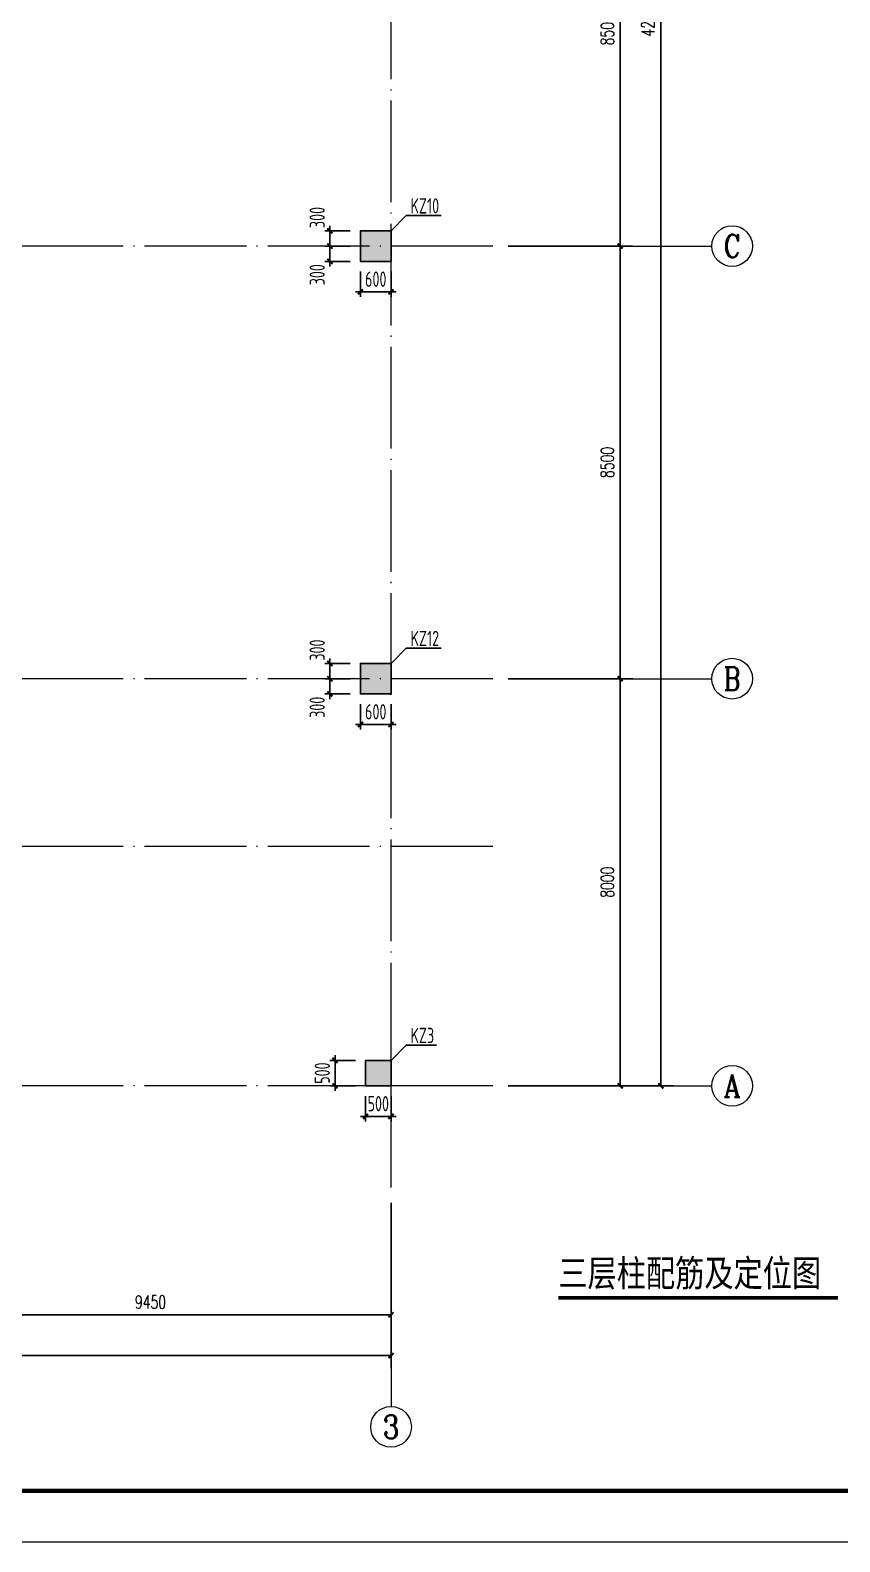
# Model space of a CAD drawing. Extents: x 3968514 to 5230306, y -516551 to -228246.
# Drawn here: x 4784034 to 4799936, y -359553 to -329853 of the extents above; entities that cross this region are included whole.
import ezdxf
from ezdxf.enums import TextEntityAlignment as Align

# ---------------------------------------------------------------- set-up
doc = ezdxf.new("R2010")
doc.units = 0
doc.header["$LTSCALE"] = 1000
doc.header["$MEASUREMENT"] = 0
doc.linetypes.add('DOTE', pattern=[2.42, 2, -0.2, 0.02, -0.2])
for name, color, linetype, lineweight in [('AXIS', 3, 'Continuous', 15), ('AXIS_TEXT', 7, 'Continuous', 15), ('COLU-DIM', 3, 'Continuous', 25), ('COLU-HATCH', 251, 'Continuous', 25), ('COLU-TEXT', 2, 'Continuous', 25), ('DOTE', 1, 'DOTE', 9), ('FRAME', 3, 'Continuous', 18)]:
    doc.layers.add(name, color=color, linetype=linetype, lineweight=lineweight)
for name, color, linetype in [('COLU', 7, 'Continuous'), ('DIM_SYMB', 3, 'Continuous'), ('PUB_TEXT', 7, 'Continuous')]:
    doc.layers.add(name, color=color, linetype=linetype)
doc.styles.add('-黑体', font='simhei.ttf', dxfattribs={"width": 0.8})
doc.styles.add('_TCH_AXIS', font='COMPLEX', dxfattribs={"bigfont": 'GBCBIG'})
doc.styles.add('_TCH_DIM_T3', font='SIMPLEX.shx', dxfattribs={"width": 0.7, "bigfont": 'GBCBIG.shx'})
doc.styles.add('COMPLEX', font='COMPLEX')
doc.styles.add('FromPkpm', font='Tssdeng.shx', dxfattribs={"width": 0.7, "bigfont": 'hztxt.shx'})
doc.dimstyles.new('_TCH_ARCH&&100', dxfattribs={"dimtxt": 255, "dimasz": 100, "dimexe": 250, "dimexo": 300, "dimgap": 122.5, "dimtad": 1, "dimdec": 0, "dimzin": 0, "dimdsep": 46, "dimtxsty": '_TCH_DIM_T3', "dimblk": 'ARCHTICK', "dimcen": 0.09, "dimclrt": 7, "dimazin": 2, "dimtfac": 1, "dimtdec": 0, "dimtix": 1, "dimtmove": 2, "dimatfit": 3, "dimfxl": 150, "dimtolj": 1, "dimtzin": 0, "dimarcsym": 0})
doc.dimstyles.new('Pkpm_1', dxfattribs={"dimtxt": 250, "dimasz": 100, "dimexe": 100, "dimexo": 0.0625, "dimgap": 100, "dimtad": 1, "dimdec": 0, "dimrnd": 1, "dimzin": 0, "dimdsep": 46, "dimtxsty": 'FromPkpm', "dimblk1": 'ARCHTICK', "dimblk2": 'ARCHTICK', "dimsah": 1, "dimcen": 0.09, "dimdle": 100, "dimadec": 0, "dimazin": 0, "dimtfac": 1, "dimtdec": 0, "dimtix": 1, "dimtmove": 2, "dimatfit": 1, "dimfxl": 1, "dimtolj": 1, "dimtzin": 0, "dimarcsym": 0})

# ---------------------------------------------------------------- blocks, each defined once
blk = doc.blocks.new('A$C0B803521')
at = {"layer": 'FRAME', "lineweight": 140}
blk.add_line((-97543, 35252), (-16943, 35252), dxfattribs=at)
at = {"layer": 'FRAME', "lineweight": 18}
blk.add_line((-100043, 34252), (-15943, 34252), dxfattribs=at)
blk = doc.blocks.new('_ArchTick')
at = {"color": 0, "linetype": 'ByBlock', "const_width": 0.4}
blk.add_lwpolyline([(-0.5, -0.5), (0.5, 0.5)], dxfattribs=at)
blk = doc.blocks.new('*D491')
at = {"layer": 'COLU-DIM', "color": 0, "lineweight": -2, "transparency": 16777216}
for p, q in [((4790321, -334095), (4789821, -334095)), ((4789921, -334095), (4789921, -333995)), ((4789921, -334395), (4789921, -334095)), ((4790321, -334395), (4789821, -334395)), ((4789921, -334395), (4789921, -334495))]:
    blk.add_line(p, q, dxfattribs=at)
at = {"layer": 'Defpoints', "color": 0, "transparency": 16777216}
for p in [(4789921, -334095), (4790521, -334095), (4790521, -334395)]:
    blk.add_point(p, dxfattribs=at)
at = {"layer": 'COLU-DIM', "color": 0, "lineweight": -2, "transparency": 16777216, "xscale": 100, "yscale": 100, "zscale": 100}
for p, rotation in [((4789921, -334095), 270), ((4789921, -334395), 90)]:
    blk.add_blockref('_ArchTick', p, dxfattribs=dict(at, rotation=rotation))
at = {"layer": 'COLU-DIM', "color": 7, "transparency": 16777216, "insert": (4789671, -334657), "char_height": 300, "attachment_point": 5, "rotation": 90, "style": 'FromPkpm'}
blk.add_mtext('\\A1;300', dxfattribs=at)
blk = doc.blocks.new('*D478')
at = {"layer": 'COLU-DIM', "color": 0, "lineweight": -2, "transparency": 16777216}
for p, q in [((4790521, -334595), (4790521, -335095)), ((4791121, -334595), (4791121, -335095)), ((4790521, -334995), (4790421, -334995)), ((4790521, -334995), (4791121, -334995)), ((4791121, -334995), (4791221, -334995))]:
    blk.add_line(p, q, dxfattribs=at)
at = {"layer": 'Defpoints', "color": 0, "transparency": 16777216}
for p in [(4790521, -334395), (4791121, -334395), (4791121, -334995)]:
    blk.add_point(p, dxfattribs=at)
at = {"layer": 'COLU-DIM', "color": 0, "lineweight": -2, "transparency": 16777216, "xscale": 100, "yscale": 100, "zscale": 100}
blk.add_blockref('_ArchTick', (4790521, -334995), dxfattribs=at)
at = {"layer": 'COLU-DIM', "color": 0, "lineweight": -2, "transparency": 16777216, "xscale": 100, "yscale": 100, "zscale": 100, "rotation": 180}
blk.add_blockref('_ArchTick', (4791121, -334995), dxfattribs=at)
at = {"layer": 'COLU-DIM', "color": 7, "transparency": 16777216, "insert": (4790821, -334745), "char_height": 300, "attachment_point": 5, "style": 'FromPkpm'}
blk.add_mtext('\\A1;600', dxfattribs=at)
blk = doc.blocks.new('*D477')
at = {"layer": 'COLU-DIM', "color": 0, "lineweight": -2, "transparency": 16777216}
for p, q in [((4790321, -333795), (4789821, -333795)), ((4789921, -333795), (4789921, -333695)), ((4789921, -334095), (4789921, -333795)), ((4790321, -334095), (4789821, -334095)), ((4789921, -334095), (4789921, -334195))]:
    blk.add_line(p, q, dxfattribs=at)
at = {"layer": 'Defpoints', "color": 0, "transparency": 16777216}
for p in [(4789921, -333795), (4790521, -333795), (4790521, -334095)]:
    blk.add_point(p, dxfattribs=at)
at = {"layer": 'COLU-DIM', "color": 0, "lineweight": -2, "transparency": 16777216, "xscale": 100, "yscale": 100, "zscale": 100}
for p, rotation in [((4789921, -333795), 270), ((4789921, -334095), 90)]:
    blk.add_blockref('_ArchTick', p, dxfattribs=dict(at, rotation=rotation))
at = {"layer": 'COLU-DIM', "color": 7, "transparency": 16777216, "insert": (4789671, -333533), "char_height": 300, "attachment_point": 5, "rotation": 90, "style": 'FromPkpm'}
blk.add_mtext('\\A1;300', dxfattribs=at)
blk = doc.blocks.new('*D465')
at = {"layer": 'COLU-DIM', "color": 0, "lineweight": -2, "transparency": 16777216}
for p, q in [((4790421, -350095), (4789921, -350095)), ((4790021, -350095), (4790021, -349995)), ((4790021, -350595), (4790021, -350095)), ((4790421, -350595), (4789921, -350595)), ((4790021, -350595), (4790021, -350695))]:
    blk.add_line(p, q, dxfattribs=at)
at = {"layer": 'Defpoints', "color": 0, "transparency": 16777216}
for p in [(4790021, -350095), (4790621, -350095), (4790621, -350595)]:
    blk.add_point(p, dxfattribs=at)
at = {"layer": 'COLU-DIM', "color": 0, "lineweight": -2, "transparency": 16777216, "xscale": 100, "yscale": 100, "zscale": 100}
for p, rotation in [((4790021, -350095), 270), ((4790021, -350595), 90)]:
    blk.add_blockref('_ArchTick', p, dxfattribs=dict(at, rotation=rotation))
at = {"layer": 'COLU-DIM', "color": 7, "transparency": 16777216, "insert": (4789771, -350345), "char_height": 300, "attachment_point": 5, "rotation": 90, "style": 'FromPkpm'}
blk.add_mtext('\\A1;500', dxfattribs=at)
blk = doc.blocks.new('*D463')
at = {"layer": 'COLU-DIM', "color": 0, "lineweight": -2, "transparency": 16777216}
for p, q in [((4790521, -343095), (4790521, -343595)), ((4791121, -343095), (4791121, -343595)), ((4790521, -343495), (4790421, -343495)), ((4790521, -343495), (4791121, -343495)), ((4791121, -343495), (4791221, -343495))]:
    blk.add_line(p, q, dxfattribs=at)
at = {"layer": 'Defpoints', "color": 0, "transparency": 16777216}
for p in [(4790521, -342895), (4791121, -342895), (4791121, -343495)]:
    blk.add_point(p, dxfattribs=at)
at = {"layer": 'COLU-DIM', "color": 0, "lineweight": -2, "transparency": 16777216, "xscale": 100, "yscale": 100, "zscale": 100}
blk.add_blockref('_ArchTick', (4790521, -343495), dxfattribs=at)
at = {"layer": 'COLU-DIM', "color": 0, "lineweight": -2, "transparency": 16777216, "xscale": 100, "yscale": 100, "zscale": 100, "rotation": 180}
blk.add_blockref('_ArchTick', (4791121, -343495), dxfattribs=at)
at = {"layer": 'COLU-DIM', "color": 7, "transparency": 16777216, "insert": (4790821, -343245), "char_height": 300, "attachment_point": 5, "style": 'FromPkpm'}
blk.add_mtext('\\A1;600', dxfattribs=at)
blk = doc.blocks.new('*D462')
at = {"layer": 'COLU-DIM', "color": 0, "lineweight": -2, "transparency": 16777216}
for p, q in [((4790621, -350795), (4790621, -351295)), ((4791121, -350795), (4791121, -351295)), ((4790621, -351195), (4790521, -351195)), ((4790621, -351195), (4791121, -351195)), ((4791121, -351195), (4791221, -351195))]:
    blk.add_line(p, q, dxfattribs=at)
at = {"layer": 'Defpoints', "color": 0, "transparency": 16777216}
for p in [(4790621, -350595), (4791121, -350595), (4791121, -351195)]:
    blk.add_point(p, dxfattribs=at)
at = {"layer": 'COLU-DIM', "color": 0, "lineweight": -2, "transparency": 16777216, "xscale": 100, "yscale": 100, "zscale": 100}
blk.add_blockref('_ArchTick', (4790621, -351195), dxfattribs=at)
at = {"layer": 'COLU-DIM', "color": 0, "lineweight": -2, "transparency": 16777216, "xscale": 100, "yscale": 100, "zscale": 100, "rotation": 180}
blk.add_blockref('_ArchTick', (4791121, -351195), dxfattribs=at)
at = {"layer": 'COLU-DIM', "color": 7, "transparency": 16777216, "insert": (4790871, -350945), "char_height": 300, "attachment_point": 5, "style": 'FromPkpm'}
blk.add_mtext('\\A1;500', dxfattribs=at)
blk = doc.blocks.new('*D455')
at = {"layer": 'COLU-DIM', "color": 0, "lineweight": -2, "transparency": 16777216}
for p, q in [((4790321, -342295), (4789821, -342295)), ((4789921, -342295), (4789921, -342195)), ((4789921, -342595), (4789921, -342295)), ((4790321, -342595), (4789821, -342595)), ((4789921, -342595), (4789921, -342695))]:
    blk.add_line(p, q, dxfattribs=at)
at = {"layer": 'Defpoints', "color": 0, "transparency": 16777216}
for p in [(4789921, -342295), (4790521, -342295), (4790521, -342595)]:
    blk.add_point(p, dxfattribs=at)
at = {"layer": 'COLU-DIM', "color": 0, "lineweight": -2, "transparency": 16777216, "xscale": 100, "yscale": 100, "zscale": 100}
for p, rotation in [((4789921, -342295), 270), ((4789921, -342595), 90)]:
    blk.add_blockref('_ArchTick', p, dxfattribs=dict(at, rotation=rotation))
at = {"layer": 'COLU-DIM', "color": 7, "transparency": 16777216, "insert": (4789671, -342033), "char_height": 300, "attachment_point": 5, "rotation": 90, "style": 'FromPkpm'}
blk.add_mtext('\\A1;300', dxfattribs=at)
blk = doc.blocks.new('*D454')
at = {"layer": 'COLU-DIM', "color": 0, "lineweight": -2, "transparency": 16777216}
for p, q in [((4790321, -342595), (4789821, -342595)), ((4789921, -342595), (4789921, -342495)), ((4789921, -342895), (4789921, -342595)), ((4790321, -342895), (4789821, -342895)), ((4789921, -342895), (4789921, -342995))]:
    blk.add_line(p, q, dxfattribs=at)
at = {"layer": 'Defpoints', "color": 0, "transparency": 16777216}
for p in [(4789921, -342595), (4790521, -342595), (4790521, -342895)]:
    blk.add_point(p, dxfattribs=at)
at = {"layer": 'COLU-DIM', "color": 0, "lineweight": -2, "transparency": 16777216, "xscale": 100, "yscale": 100, "zscale": 100}
for p, rotation in [((4789921, -342595), 270), ((4789921, -342895), 90)]:
    blk.add_blockref('_ArchTick', p, dxfattribs=dict(at, rotation=rotation))
at = {"layer": 'COLU-DIM', "color": 7, "transparency": 16777216, "insert": (4789671, -343157), "char_height": 300, "attachment_point": 5, "rotation": 90, "style": 'FromPkpm'}
blk.add_mtext('\\A1;300', dxfattribs=at)
blk = doc.blocks.new('_AXISO')
blk.add_circle((0, 0), 0.5)
at = {"layer": 'AXIS_TEXT', "style": 'COMPLEX', "width": 1.041667}
blk.add_attdef('A', text='', height=0.56, dxfattribs=at).set_placement((-0.25, -0.28), (0.25, -0.28), align=Align.FIT)
blk = doc.blocks.new('*D1341')
at = {"layer": 'AXIS', "color": 0, "lineweight": -2, "transparency": 16777216}
for p, q in [((0, -44300), (0, -47550)), ((17000, -44300), (17000, -47550)), ((0, -47300), (17000, -47300))]:
    blk.add_line(p, q, dxfattribs=at)
at = {"layer": 'Defpoints', "color": 0, "transparency": 16777216}
for p in [(0, -44000), (17000, -44000), (17000, -47300)]:
    blk.add_point(p, dxfattribs=at)
at = {"layer": 'AXIS', "color": 0, "lineweight": -2, "transparency": 16777216, "xscale": 100, "yscale": 100, "zscale": 100, "rotation": 180}
blk.add_blockref('_ArchTick', (0, -47300), dxfattribs=at)
at = {"layer": 'AXIS', "color": 0, "lineweight": -2, "transparency": 16777216, "xscale": 100, "yscale": 100, "zscale": 100}
blk.add_blockref('_ArchTick', (17000, -47300), dxfattribs=at)
at = {"layer": 'AXIS', "color": 7, "transparency": 16777216, "insert": (8500, -47050), "char_height": 255, "attachment_point": 5, "style": '_TCH_DIM_T3'}
blk.add_mtext('\\A1;17000', dxfattribs=at)
blk = doc.blocks.new('*D1343')
at = {"layer": 'AXIS', "color": 0, "lineweight": -2, "transparency": 16777216}
for p, q in [((7550, -44300), (7550, -46750)), ((17000, -44300), (17000, -46750)), ((7550, -46500), (17000, -46500))]:
    blk.add_line(p, q, dxfattribs=at)
at = {"layer": 'Defpoints', "color": 0, "transparency": 16777216}
for p in [(7550, -44000), (17000, -44000), (17000, -46500)]:
    blk.add_point(p, dxfattribs=at)
at = {"layer": 'AXIS', "color": 0, "lineweight": -2, "transparency": 16777216, "xscale": 100, "yscale": 100, "zscale": 100, "rotation": 180}
blk.add_blockref('_ArchTick', (7550, -46500), dxfattribs=at)
at = {"layer": 'AXIS', "color": 0, "lineweight": -2, "transparency": 16777216, "xscale": 100, "yscale": 100, "zscale": 100}
blk.add_blockref('_ArchTick', (17000, -46500), dxfattribs=at)
at = {"layer": 'AXIS', "color": 7, "transparency": 16777216, "insert": (12275, -46250), "char_height": 255, "attachment_point": 5, "style": '_TCH_DIM_T3'}
blk.add_mtext('\\A1;9450', dxfattribs=at)
blk = doc.blocks.new('*D1347')
at = {"layer": 'AXIS', "color": 0, "lineweight": -2, "transparency": 16777216}
for p, q in [((19300, 0), (22550, 0)), ((22300, -42000), (22300, 0)), ((19300, -42000), (22550, -42000))]:
    blk.add_line(p, q, dxfattribs=at)
at = {"layer": 'Defpoints', "color": 0, "transparency": 16777216}
for p in [(19000, 0), (22300, 0), (19000, -42000)]:
    blk.add_point(p, dxfattribs=at)
at = {"layer": 'AXIS', "color": 0, "lineweight": -2, "transparency": 16777216, "xscale": 100, "yscale": 100, "zscale": 100}
for p, rotation in [((22300, 0), 90), ((22300, -42000), 270)]:
    blk.add_blockref('_ArchTick', p, dxfattribs=dict(at, rotation=rotation))
at = {"layer": 'AXIS', "color": 7, "transparency": 16777216, "insert": (22050, -21000), "char_height": 255, "attachment_point": 5, "rotation": 90, "style": '_TCH_DIM_T3'}
blk.add_mtext('\\A1;42000', dxfattribs=at)
blk = doc.blocks.new('*D1348')
at = {"layer": 'AXIS', "color": 0, "lineweight": -2, "transparency": 16777216}
for p, q in [((19300, -34000), (21750, -34000)), ((21500, -42000), (21500, -34000)), ((19300, -42000), (21750, -42000))]:
    blk.add_line(p, q, dxfattribs=at)
at = {"layer": 'Defpoints', "color": 0, "transparency": 16777216}
for p in [(19000, -34000), (21500, -34000), (19000, -42000)]:
    blk.add_point(p, dxfattribs=at)
at = {"layer": 'AXIS', "color": 0, "lineweight": -2, "transparency": 16777216, "xscale": 100, "yscale": 100, "zscale": 100}
for p, rotation in [((21500, -34000), 90), ((21500, -42000), 270)]:
    blk.add_blockref('_ArchTick', p, dxfattribs=dict(at, rotation=rotation))
at = {"layer": 'AXIS', "color": 7, "transparency": 16777216, "insert": (21250, -38000), "char_height": 255, "attachment_point": 5, "rotation": 90, "style": '_TCH_DIM_T3'}
blk.add_mtext('\\A1;8000', dxfattribs=at)
blk = doc.blocks.new('*D1349')
at = {"layer": 'AXIS', "color": 0, "lineweight": -2, "transparency": 16777216}
for p, q in [((19300, -25500), (21750, -25500)), ((21500, -34000), (21500, -25500)), ((19300, -34000), (21750, -34000))]:
    blk.add_line(p, q, dxfattribs=at)
at = {"layer": 'Defpoints', "color": 0, "transparency": 16777216}
for p in [(19000, -25500), (21500, -25500), (19000, -34000)]:
    blk.add_point(p, dxfattribs=at)
at = {"layer": 'AXIS', "color": 0, "lineweight": -2, "transparency": 16777216, "xscale": 100, "yscale": 100, "zscale": 100}
for p, rotation in [((21500, -25500), 90), ((21500, -34000), 270)]:
    blk.add_blockref('_ArchTick', p, dxfattribs=dict(at, rotation=rotation))
at = {"layer": 'AXIS', "color": 7, "transparency": 16777216, "insert": (21250, -29750), "char_height": 255, "attachment_point": 5, "rotation": 90, "style": '_TCH_DIM_T3'}
blk.add_mtext('\\A1;8500', dxfattribs=at)
blk = doc.blocks.new('*D1350')
at = {"layer": 'AXIS', "color": 0, "lineweight": -2, "transparency": 16777216}
for p, q in [((19300, -17000), (21750, -17000)), ((21500, -25500), (21500, -17000)), ((19300, -25500), (21750, -25500))]:
    blk.add_line(p, q, dxfattribs=at)
at = {"layer": 'Defpoints', "color": 0, "transparency": 16777216}
for p in [(19000, -17000), (21500, -17000), (19000, -25500)]:
    blk.add_point(p, dxfattribs=at)
at = {"layer": 'AXIS', "color": 0, "lineweight": -2, "transparency": 16777216, "xscale": 100, "yscale": 100, "zscale": 100}
for p, rotation in [((21500, -17000), 90), ((21500, -25500), 270)]:
    blk.add_blockref('_ArchTick', p, dxfattribs=dict(at, rotation=rotation))
at = {"layer": 'AXIS', "color": 7, "transparency": 16777216, "insert": (21250, -21250), "char_height": 255, "attachment_point": 5, "rotation": 90, "style": '_TCH_DIM_T3'}
blk.add_mtext('\\A1;8500', dxfattribs=at)
blk = doc.blocks.new('A$Cbcbeac01')
at = {"layer": 'AXIS'}
for p, q in [((19300, -25500), (23300, -25500)), ((19300, -34000), (23300, -34000)), ((19300, -42000), (23300, -42000)), ((17000, -44300), (17000, -48300))]:
    blk.add_line(p, q, dxfattribs=at)
at = {"layer": 'DOTE'}
for p, q in [((17000, -44000), (17000, 2000)), ((19000, -25500), (-2000, -25500)), ((19000, -34000), (-2000, -34000)), ((19000, -42000), (-2000, -42000))]:
    blk.add_line(p, q, dxfattribs=at)
at = {"layer": 'AXIS'}
ref = blk.add_blockref('_AXISO', (23700, -25500), dxfattribs=dict(at, xscale=800, yscale=800, zscale=800))
ref.add_attrib('A', 'C', dxfattribs={"layer": 'AXIS_TEXT', "height": 452, "style": '_TCH_AXIS', "width": 1.024}).set_placement((23534.7, -25726), (23865.3, -25726), align=Align.FIT)
ref = blk.add_blockref('_AXISO', (23700, -34000), dxfattribs=dict(at, xscale=800, yscale=800, zscale=800))
ref.add_attrib('A', 'B', dxfattribs={"layer": 'AXIS_TEXT', "height": 448.3, "style": '_TCH_AXIS', "width": 0.924665}).set_placement((23532.2, -34224.2), (23867.8, -34224.2), align=Align.FIT)
ref = blk.add_blockref('_AXISO', (23700, -42000), dxfattribs=dict(at, xscale=800, yscale=800, zscale=800))
ref.add_attrib('A', 'A', dxfattribs={"layer": 'AXIS_TEXT', "height": 450.2, "style": '_TCH_AXIS', "width": 0.863198}).set_placement((23533.5, -42225.1), (23866.5, -42225.1), align=Align.FIT)
ref = blk.add_blockref('_AXISO', (17000, -48700), dxfattribs=dict(at, xscale=800, yscale=800, zscale=800))
ref.add_attrib('A', '3', dxfattribs={"layer": 'AXIS_TEXT', "height": 453.8, "style": '_TCH_AXIS', "width": 1.084746}).set_placement((16835.9, -48926.9), (17164.1, -48926.9), align=Align.FIT)
for p1, p2, distance, picture, middle in [((19000, -42000), (19000, 0), -3300, '*D1347', (22050, -21000)), ((19000, -25500), (19000, -17000), -2500, '*D1350', (21250, -21250)), ((19000, -34000), (19000, -25500), -2500, '*D1349', (21250, -29750)), ((19000, -42000), (19000, -34000), -2500, '*D1348', (21250, -38000)), ((0, -44000), (17000, -44000), -3300, '*D1341', (8500, -47050)), ((7550, -44000), (17000, -44000), -2500, '*D1343', (12275, -46250))]:
    dim = blk.add_aligned_dim(p1=p1, p2=p2, distance=distance, dimstyle='_TCH_ARCH&&100', dxfattribs=at)
    dim.commit()
    dim.dimension.update_dxf_attribs({"geometry": picture, "text_midpoint": middle})

msp = doc.modelspace()

# ---------------------------------------------------------------- hatches: boundary and pattern name
at = {"layer": 'COLU-HATCH', "transparency": 33554687}
for points in [[(4791121.45576, -334394.70408), (4791121.45576, -333794.70408), (4790521.45576, -333794.70408), (4790521.45576, -334394.70408)], [(4791121.45576, -342894.70505), (4791121.45576, -342294.70505), (4790521.45576, -342294.70505), (4790521.45576, -342894.70505)], [(4791121.45576, -350594.70505), (4791121.45576, -350094.70505), (4790621.45576, -350094.70505), (4790621.45576, -350594.70505)]]:
    msp.add_hatch(color=256, dxfattribs=at).paths.add_polyline_path(points, flags=0)

# ---------------------------------------------------------------- linework, layer by layer
at = {"layer": 'COLU', "elevation": -0.30417}
for points in [[(4791121.45576, -334394.70408), (4791121.45576, -333794.70408), (4790521.45576, -333794.70408), (4790521.45576, -334394.70408)], [(4791121.45576, -342894.70505), (4791121.45576, -342294.70505), (4790521.45576, -342294.70505), (4790521.45576, -342894.70505)], [(4791121.45576, -350594.70505), (4791121.45576, -350094.70505), (4790621.45576, -350094.70505), (4790621.45576, -350594.70505)]]:
    msp.add_lwpolyline(points, close=True, dxfattribs=at)
at = {"layer": 'COLU-TEXT'}
for p, q in [((4791121.45576, -333794.70408, -0.30417), (4791421.45576, -333494.70408, -0.30417)), ((4791421.45576, -333494.70408, -0.30417), (4792106.10419, -333494.70408, -0.30417)), ((4791121.45576, -342294.70505, -0.30417), (4791421.45576, -341994.70408, -0.30417)), ((4791421.45576, -341994.70408, -0.30417), (4792106.10419, -341994.70408, -0.30417)), ((4791121.45576, -350094.70505, -0.30417), (4791421.45576, -349794.70505, -0.30417)), ((4791421.45576, -349794.70505, -0.30417), (4792012.65497, -349794.70505, -0.30417))]:
    msp.add_line(p, q, dxfattribs=at)
at = {"layer": 'DIM_SYMB', "const_width": 70}
msp.add_lwpolyline([(4794407.57912, -354760.37876), (4799899.47785, -354760.37876)], dxfattribs=at)
at = {"layer": 'DOTE'}
msp.add_line((4793121.45576, -345894.70505, -0.30417), (4772121.45576, -345894.70505, -0.30417), dxfattribs=at)

# ---------------------------------------------------------------- block references
for name, p in [('A$C0B803521', (4860630.60781, -393805.3043)), ('A$Cbcbeac01', (4774121.45576, -308594.70505, -0.30417))]:
    msp.add_blockref(name, p)

# ---------------------------------------------------------------- texts
at = {"layer": 'COLU-TEXT', "style": 'FromPkpm', "width": 0.7}
for s, p in [('KZ10', (4791504.45576, -333454.70408, -0.30417)), ('KZ12', (4791504.45576, -341954.70408, -0.30417)), ('KZ3', (4791504.45576, -349754.70505, -0.30417))]:
    msp.add_text(s, height=300, dxfattribs=at).set_placement(p)
at = {"layer": 'PUB_TEXT', "style": '-黑体', "width": 0.8}
msp.add_text('三层柱配筋及定位图', height=525.738397, dxfattribs=at).set_placement((4794407.57912, -354537.67833))

# ---------------------------------------------------------------- dimensions: what is measured, and where the dimension line sits
at = {"layer": 'COLU-DIM'}
for base, p1, p2, picture, middle in [((4789921.45576, -333794.70408, -0.30417), (4790521.45576, -334094.70408, -0.30417), (4790521.45576, -333794.70408, -0.30417), '*D477', (4789671.45576, -333532.70408, -0.30417)), ((4789921.45576, -334094.70408, -0.30417), (4790521.45576, -334394.70408, -0.30417), (4790521.45576, -334094.70408, -0.30417), '*D491', (4789671.45576, -334656.70408, -0.30417)), ((4789921.45576, -342294.70505, -0.30417), (4790521.45576, -342594.70505, -0.30417), (4790521.45576, -342294.70505, -0.30417), '*D455', (4789671.45576, -342032.70505, -0.30417)), ((4789921.45576, -342594.70505, -0.30417), (4790521.45576, -342894.70505, -0.30417), (4790521.45576, -342594.70505, -0.30417), '*D454', (4789671.45576, -343156.70505, -0.30417))]:
    dim = msp.add_linear_dim(base=base, p1=p1, p2=p2, angle=90, dimstyle='Pkpm_1', override={"dimscale": 1, "dimtxt": 300, "dimasz": 100, "dimexe": 100, "dimexo": 200, "dimtad": 1, "dimtih": 0, "dimtoh": 0, "dimdle": 100, "dimclrt": 7}, dxfattribs=at)
    dim.commit()
    dim.dimension.update_dxf_attribs({"geometry": picture, "text_midpoint": middle, "dimtype": 129})
for p1, p2, distance, picture, middle in [((4790521.45576, -334394.70408, -0.30417), (4791121.45576, -334394.70408, -0.30417), -600, '*D478', (4790821.45576, -334744.70408, -0.30417)), ((4790521.45576, -342894.70505, -0.30417), (4791121.45576, -342894.70505, -0.30417), -600, '*D463', (4790821.45576, -343244.70505, -0.30417)), ((4790621.45576, -350594.70505, -0.30417), (4790621.45576, -350094.70505, -0.30417), 600, '*D465', (4789771.45576, -350344.70505, -0.30417)), ((4790621.45576, -350594.70505, -0.30417), (4791121.45576, -350594.70505, -0.30417), -600, '*D462', (4790871.45576, -350944.70505, -0.30417))]:
    dim = msp.add_aligned_dim(p1=p1, p2=p2, distance=distance, dimstyle='Pkpm_1', override={"dimscale": 1, "dimtxt": 300, "dimasz": 100, "dimexe": 100, "dimexo": 200, "dimtad": 1, "dimjust": 0, "dimtih": 0, "dimtoh": 0, "dimdle": 100, "dimclrt": 7, "dimtix": 1, "dimtmove": 2, "dimatfit": 3}, dxfattribs=at)
    dim.commit()
    dim.dimension.update_dxf_attribs({"geometry": picture, "text_midpoint": middle})

doc.saveas('drawing.dxf')
